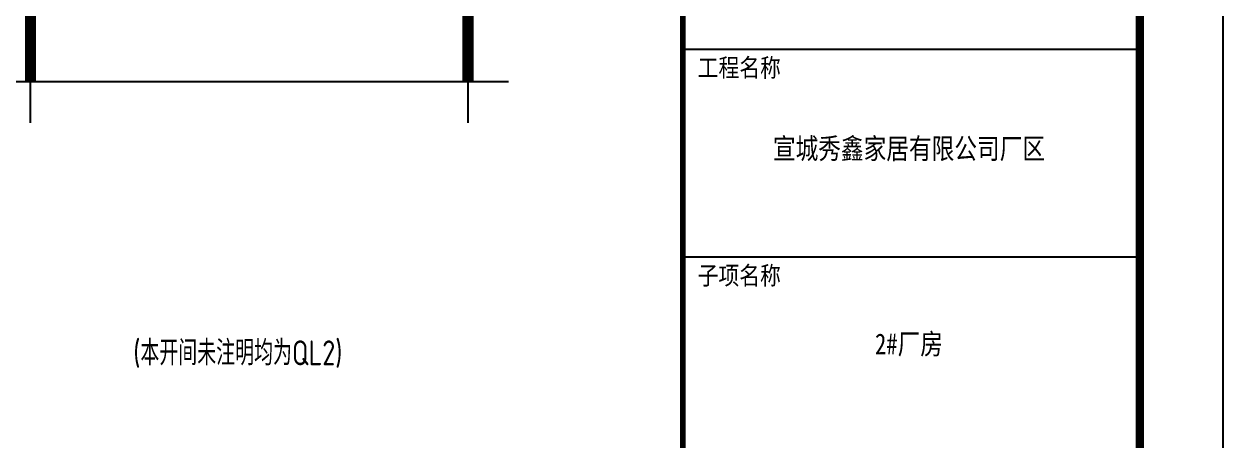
# Model space of a CAD drawing. Extents: x 9752569 to 9923256, y 1590558 to 2510207.
# Drawn here: x 9901612 to 9923256, y 1872097 to 1879607 of the extents above; entities that cross this region are included whole.
import ezdxf
from ezdxf.enums import TextEntityAlignment as Align

# ---------------------------------------------------------------- set-up
doc = ezdxf.new("R2010")
doc.units = 0
doc.header["$LTSCALE"] = 1000
doc.header["$MEASUREMENT"] = 0
doc.linetypes.add('DOTE', pattern=[2.42, 2, -0.2, 0.02, -0.2])
doc.layers.get('0').update_dxf_attribs({"linetype": 'CONTINUOUS'})
for name, color, linetype in [('DOTE', 8, 'DOTE'), ('PP-PM-TK', 7, 'CONTINUOUS'), ('PUB_TEXT', 7, 'CONTINUOUS'), ('PUB_TITLE', 4, 'CONTINUOUS'), ('柱', 2, 'CONTINUOUS'), ('标注文字', 3, 'CONTINUOUS')]:
    doc.layers.add(name, color=color, linetype=linetype)
doc.styles.add('TQ', font='txt.shx', dxfattribs={"width": 0.8, "bigfont": 'hztxt.shx'})
doc.styles.add('TSSD_REIN', font='atssdeng.shx', dxfattribs={"width": 0.7, "bigfont": 'atssdchn.shx'})
doc.styles.add('仿宋', font='', dxfattribs={"width": 0.8})
doc.styles.get('仿宋').set_extended_font_data('SimSun')

# ---------------------------------------------------------------- blocks, each defined once
blk = doc.blocks.new('A2 TK 2019')
at = {"layer": 'PP-PM-TK', "color": 4}
for p, q in [((7035935, 1988948), (7041435, 1988948)), ((7035935, 1986448), (7041435, 1986448))]:
    blk.add_line(p, q, dxfattribs=at)
at = {"layer": 'PP-PM-TK', "color": 4, "const_width": 70}
blk.add_lwpolyline([(7035935, 2015184), (7041435, 2015184), (7041435, 1975184), (7035935, 1975184)], close=True, dxfattribs=at)
at = {"layer": 'PUB_TEXT', "color": 2, "style": 'TQ'}
for s, p in [('工程名称', (7036114, 1988590)), ('子项名称', (7036114, 1986089))]:
    blk.add_text(s, height=250, dxfattribs=at).set_placement(p)
at = {"layer": 'PUB_TITLE', "color": 0, "style": '仿宋', "width": 0.8}
for s, p in [('宣城秀鑫家居有限公司厂区', (7038656, 1987626)), ('2#厂房', (7038656, 1985275))]:
    blk.add_text(s, height=250, dxfattribs=at).set_placement(p, align=Align.CENTER)

msp = doc.modelspace()

# ---------------------------------------------------------------- linework, layer by layer
msp.add_line((9877348.8, 1878569.6), (9910356.3, 1878569.6))
at = {"layer": 'DOTE'}
for p, q in [((9901727.3, 1877819.6), (9901727.3, 1892593.8)), ((9909627.3, 1877819.6), (9909627.3, 1892593.8))]:
    msp.add_line(p, q, dxfattribs=at)
at = {"layer": 'PUB_TITLE'}
msp.add_lwpolyline([(9811805.5, 1857007.7), (9923255.5, 1857007.7), (9923255.5, 1920007.7), (9811805.5, 1920007.7)], close=True, dxfattribs=at)
at = {"layer": 'PUB_TITLE', "const_width": 150}
msp.add_lwpolyline([(9815555.5, 1858507.7), (9921755.5, 1858507.7), (9921755.5, 1918507.7), (9815555.5, 1918507.7)], close=True, dxfattribs=at)
at = {"layer": '柱', "color": 2, "const_width": 200}
for points in [[(9901727.3, 1892249.6), (9901727.3, 1878569.6)], [(9909627.3, 1892249.6), (9909627.3, 1878569.6)]]:
    msp.add_lwpolyline(points, dxfattribs=at)

# ---------------------------------------------------------------- block references
at = {"xscale": 1.5, "yscale": 1.5, "zscale": 1.5}
msp.add_blockref('A2 TK 2019', (-640397.3, -1104268), dxfattribs=at)

# ---------------------------------------------------------------- texts
at = {"layer": '标注文字', "color": 6, "style": 'TSSD_REIN', "width": 0.8}
msp.add_text('(本开间未注明均为QL2)', height=450, dxfattribs=at).set_placement((9903585, 1873446.1))

doc.saveas('drawing.dxf')
